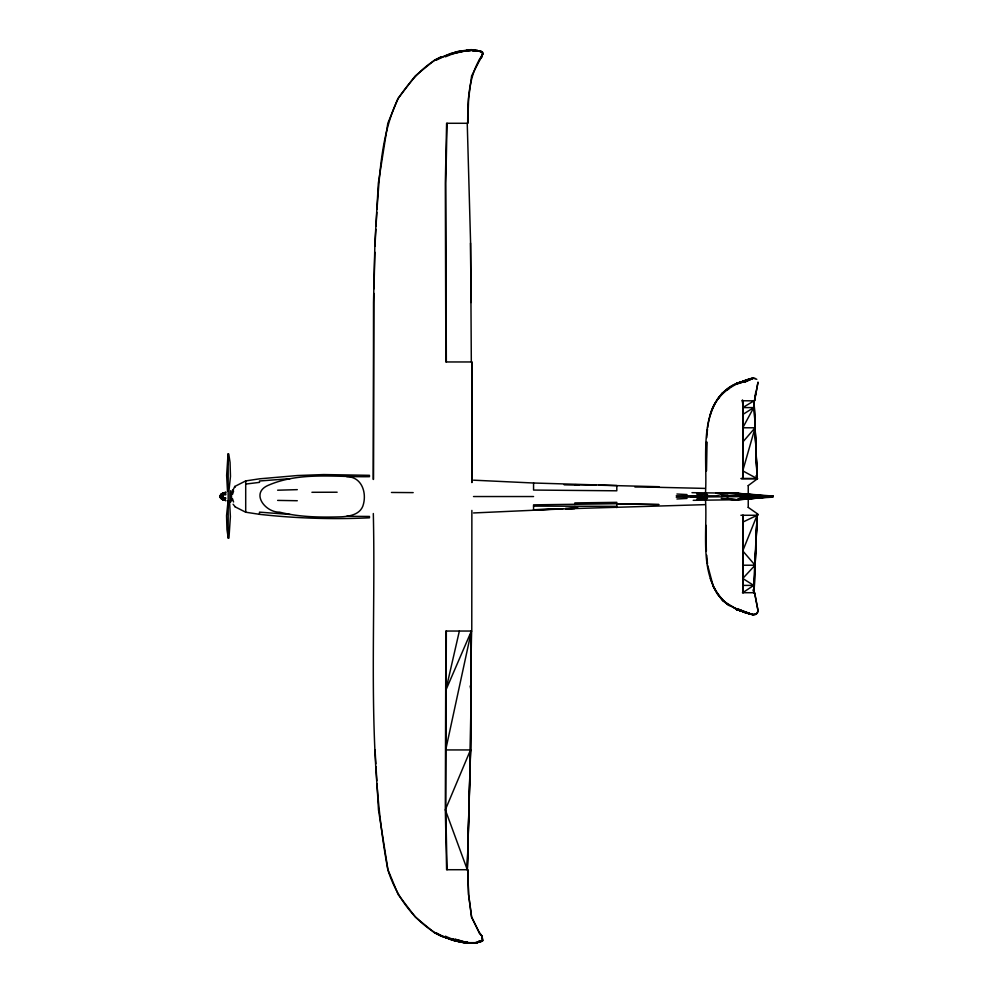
<?xml version="1.0" encoding="UTF-8"?>
<svg xmlns="http://www.w3.org/2000/svg" width="993" height="993" viewBox="0 0 993 993"><rect width="100%" height="100%" fill="white"/><g stroke="black" fill="none" stroke-linecap="round" stroke-linejoin="round"><path stroke-width="1.49" d="M373.318 513.53C376.062 632.156 365.97 752.359 387.829 869.719C396.542 897.424 415.148 922.708 441.215 936.176C454.099 940.408 469.478 946.776 482.672 940.706L482.114 936.176L479.321 932.787L471.563 917.06L468.547 894.532L467.703 869.719M471.874 510.427L471.774 631.039L445.869 631.039L445.323 809.829L446.602 869.719L467.765 869.719L468.609 894.532L471.613 917.06L479.321 932.787L482.027 936.176L482.573 940.706C478.7 942.481 473.475 944.033 469.18 942.68C457.86 941.798 446.279 938.782 436.225 932.787M742.764 414.528L742.752 478.601L757.187 478.601L754.047 400.824L757.1 478.601L742.752 470.856L755.077 427.784L754.022 400.849L742.764 407.602L742.764 414.528L753.724 407.602L754.047 400.824M742.752 515.268L742.764 592.709L753.724 585.398L757.187 515.268L742.752 522.144M743.223 592.709L743.211 515.268M446.329 631.039L445.783 809.829L447.061 869.719M470.136 686.026L471.054 690.483L471.315 631.039L470.508 749.938L445.696 749.938L471.39 631.039L470.508 749.938L445.323 809.829L467.306 869.719L470.508 749.938L471.39 631.039L445.733 690.483L459.362 631.039M706.507 470.856L707.053 442.096M447.061 123.281L445.783 183.171L446.329 361.961M705.824 467.827L706.358 442.096M373.877 293.369L373.467 479.371M373.989 288.789L374.845 252.21M374.982 246.115L375.851 229.246M467.244 869.719L469.13 800.619M469.217 797.54L470.508 749.938L470.173 753.004M467.306 869.719L470.595 749.938M467.703 123.281C467.678 98.27 468.659 74.661 483.045 53.684L480.984 51.214L471.166 49.65L450.152 53.684L434.475 60.213L415.235 75.94L398.044 98.468L387.829 123.281L378.345 183.171L374.92 243.062L373.517 302.517L373.318 479.47M757.063 515.268L754.047 592.709L752.93 589.954M754.047 592.709L757.1 515.268L742.752 550.904L755.077 565.216L742.764 578.472L753.724 585.398L754.072 592.709L753.724 585.398L742.764 585.398M757.187 515.268L755.077 565.216L742.764 565.216M376.024 226.168L376.819 212.353M376.992 209.275C379.736 171.851 381.622 132.752 398.156 98.468C409.625 82.071 422.745 65.699 441.14 56.824M445.361 56.824L453.168 53.684L471.166 49.65M706.731 437.801L707.488 429.212M757.522 515.268L757.647 513.952L748.213 507.386M228.899 491.361L230.475 476.355L230.053 462.39L228.762 454.037L228.055 453.913L226.64 475.362L227.521 491.349M228.117 500.633L226.553 515.628L226.963 529.592L228.253 537.958L228.961 538.082L230.376 516.621L229.507 500.646M755.661 392.558L754.481 400.837L758.031 382.069L754.506 400.824L742.33 400.775L743.223 407.602L743.211 478.328L740.902 478.601L757.647 478.601L748.213 485.614M737.985 499.913L771.3 496.785L737.985 493.384M738.444 493.347L727.869 493.149L738.444 493.335L771.76 496.5L749.007 498.771M742.33 400.775L742.503 399.931L743.223 407.602L743.223 400.775M707.612 427.784C709.97 408.396 720.421 387.754 740.48 382.069C745.619 381.064 751.639 376.21 756.803 379.326M740.48 382.069C695.323 398.032 708.034 457.003 705.452 493.484M473.971 943.102L482.573 940.706L482.114 936.176L479.321 932.787M232.499 494.377L233.578 491.138M232.486 490.12L231.456 494.986L231.667 500.832M710.318 414.528C715.109 394.978 734.038 382.243 753.315 378.196L755.425 378.544M771.213 496.289C759.732 495.01 749.616 499.553 737.985 498.995L737.985 500.174M232.784 490.654L234.77 486.471L245.705 480.922L259.508 478.825L297.366 475.535L323.743 474.567L369.458 475.324L369.458 476.677C335.547 477.285 299.303 471.427 267.39 485.689C250.596 493.682 265.64 512.549 279.517 512.14C299.712 517.229 320.789 517.452 341.48 516.819C349.387 516.372 359.267 514.659 362.706 506.467C367.311 494.017 362.383 476.665 346.681 476.677M472.68 51.214L480.984 51.214L483.045 53.684L471.613 75.94L468.609 98.468L467.765 123.281L446.602 123.281L445.323 183.171L445.869 361.961L471.849 361.961L471.874 482.573L471.774 361.961M222.817 492.987L219.838 496.438L225.92 500.733L220.669 498.201L219.838 496.438L225.92 492.131L222.817 493.248L219.838 496.438L222.817 499.889L222.817 492.987L219.838 496.438L222.817 499.889M717.12 399.931L722.581 392.558M479.321 60.213L482.114 56.824L482.573 52.294C467.455 46.597 449.978 53.25 436.225 60.213M742.752 442.096L755.077 427.784L742.764 427.784L753.724 407.602L742.764 407.602L742.764 400.775M716.872 399.931L723.252 392.558M478.303 941.786L479.247 940.706L480.984 941.786C468.969 944.715 456.445 941.327 445.361 936.176M749.43 498.784L772.07 496.996L773.088 496.004L773.088 496.996L771.673 496.996L773.162 496.004L771.673 496.004L772.579 496.996M727.286 390.001L729.383 388.3M759.446 497.245C756.79 496.438 767.75 497.791 770.494 497.282L771.3 496.785L770.494 496.289M755.425 614.456L748.648 613.711L736.086 609.33L753.315 614.804L755.425 614.456L757.659 612.582L757.808 609.33L754.593 592.709L742.429 592.709M224.89 499.467L220.669 498.201L222.817 499.616L219.838 496.438L220.669 494.675L222.817 493.968L225.92 494.601L220.669 495.097L225.92 493.111L222.817 493.223L220.669 494.526L220.669 498.337L224.89 499.715M749.268 495.271L759.074 496.314L741.299 495.408L722.767 495.892L721.203 494.638L716.09 495.817L676.245 495.792M441.649 56.824L434.475 60.213M751.589 378.544L743.36 382.069L736.235 383.67L753.315 378.196L744.688 382.069L753.315 378.196L736.235 383.67M737.166 383.67L749.938 379.301L738.295 383.67M233.119 504.233L234.993 506.567M721.203 498.362L725.362 498.982L727.919 497.94M736.483 383.67L751.8 378.544L748.648 379.289M747.084 380.418L753.315 378.196M220.669 495.073L222.817 495.085L219.838 496.438L220.669 497.145L222.817 496.463L220.669 495.718L219.838 496.438L220.669 497.183L224.89 498.101M461.286 51.214L453.168 53.684L450.152 53.684M464.215 51.214L474.778 49.898L482.573 52.294M222.817 495.135L220.669 495.718L222.817 496.401L219.838 496.438L222.817 496.463M745.557 380.418L749.938 379.301L745.16 380.418M454.496 52.294L458.977 51.214M451.095 53.684L467.504 50.32M220.669 496.413L222.817 497.729L220.669 497.766L222.817 498.896L225.92 498.188L220.669 497.145M676.245 497.208L754.593 496.5L751.676 495.879L740.095 496.028L754.593 496.5M222.817 498.896L224.89 498.474M751.676 497.121L759.074 496.314L738.444 498.722L738.444 499.889L725.362 498.982L738.444 499.727L693.213 500.323M746.984 498.573L752.88 497.803M245.705 484.063L259.508 482.375L259.508 480.997L290.043 478.663M690.569 496.5L701.182 496.5L696.304 497.208L690.569 496.5L696.304 495.792L705.725 497.195L696.304 495.792M745.743 497.046L740.095 496.972M471.154 49.898L455.7 52.294M746.115 499.02L738.444 499.628M474.778 49.898L467.082 51.214L459.92 51.214M676.941 498.982L687.032 498.436M473.512 512.959L562.646 508.937M577.876 507.932L565.7 508.279M561.107 508.888L533.564 509.781L705.154 504.643M648.466 487.079L705.154 488.407M277.63 490.207L297.292 489.648M533.564 510.129L533.564 504.854L616.802 503.712L659.017 504.568L616.802 503.972M311.926 492.292L337.136 492.218M220.669 497.791L222.817 497.791M533.564 506.12L616.802 506.331M691.984 492.677L738.444 493.273M473.512 496.537L533.564 496.537M770.494 497.282L771.213 497.282M740.902 515.268L757.647 515.268L757.56 513.952L757.56 515.268M729.296 605.556C721.526 600.529 716.611 593.355 712.763 585.398L716.872 593.069L722.581 600.442L729.296 605.556C697.049 581.153 707.935 534.47 705.452 499.516M722.581 600.442L736.533 609.33L753.315 614.804L756.803 613.674L758.031 610.931L754.593 592.709M729.681 605.556L741.237 610.931L753.315 614.804L738.531 609.33L736.483 609.33L730.5 605.556M742.143 610.931L736.483 609.33L751.8 614.456M744.924 612.582L747.084 612.582M434.959 932.787L441.649 936.176L434.475 932.787L415.322 917.06L398.156 894.532L387.953 869.719L378.482 809.829L376.992 783.725M449.792 939.316C458.418 938.261 466.114 944.157 474.778 943.102M450.152 939.316L466.636 942.68L455.377 939.316L459.92 941.786M465.866 942.68L477.348 942.68M737.985 494.564L746.984 494.986M634.899 486.992L652.984 487.066M391.465 492.466L413.175 492.615M277.63 500.398L297.292 500.733M715.767 492.9L721.812 493.012M595.85 485.118L574.885 484.696L579.378 485.068M598.841 485.18L659.017 486.719M564.173 484.82L574.885 485.068M533.564 483.008L616.802 485.54L616.802 490.803L533.564 490.058L533.564 483.008L473.512 480.178M719.069 492.689L753.339 495.47M676.941 494.017L687.032 494.564M721.203 494.638L727.919 495.06M725.362 498.982L738.444 499.889M290.043 514.473L259.508 512.14L259.508 514.324C296.013 518.396 332.767 519.5 369.458 517.812L369.458 516.447L346.681 516.323M747.928 494.092L772.07 496.004L772.07 496.996M751.676 495.879L757.262 496.574M234.77 506.666L245.705 512.214L259.508 514.324M736.533 609.33L745.557 612.582L738.531 609.33L751.589 614.456L746.351 612.582L748.648 613.711M451.095 939.316L454.906 940.706M737.166 609.33L745.557 612.582M741.299 495.408L738.444 494.278L738.444 493.111M737.985 493.533L738.991 493.943M741.2 610.931L745.16 612.582M459.312 940.706L461.286 941.786M453.168 939.316L455.7 940.706M477.348 50.32L478.303 51.214M716.872 593.069L722.805 600.442M234.77 486.471L235.192 487.24M467.082 941.786L467.504 942.68M758.602 496.512L758.888 497.208L758.888 496.363M710.318 578.472L713.036 585.398M755.971 475.796L757.063 478.601L755.077 427.784L757.187 478.601M713.011 585.398L707.612 565.216M232.499 498.759L233.578 501.999M706.731 555.199L707.488 563.788M375.056 749.938L375.851 763.754M376.024 766.832L376.819 780.647M471.315 361.961L470.595 243.062L467.244 123.281M705.824 525.173L706.358 550.904M470.508 243.062L471.054 302.517M748.238 485.614L748.238 495.147M748.238 499.218L748.238 507.386M616.802 507.597L616.802 502.334L574.885 502.917L574.885 504.568M245.705 480.922L245.705 512.214M230.599 490.716L230.599 502.148M230.016 492.329L230.016 500.162M228.167 453.962L228.167 538.107M222.817 493.223L220.669 494.663L222.817 493.248M703.329 498.436L696.627 499.293L707.45 498.436L703.329 498.436M574.885 508.441L565.7 508.813L574.885 508.441M707.45 494.564L696.627 493.707L707.45 494.564M464.401 942.68L454.496 940.706L441.984 936.176L454.496 940.706L464.401 942.68"/></g></svg>
